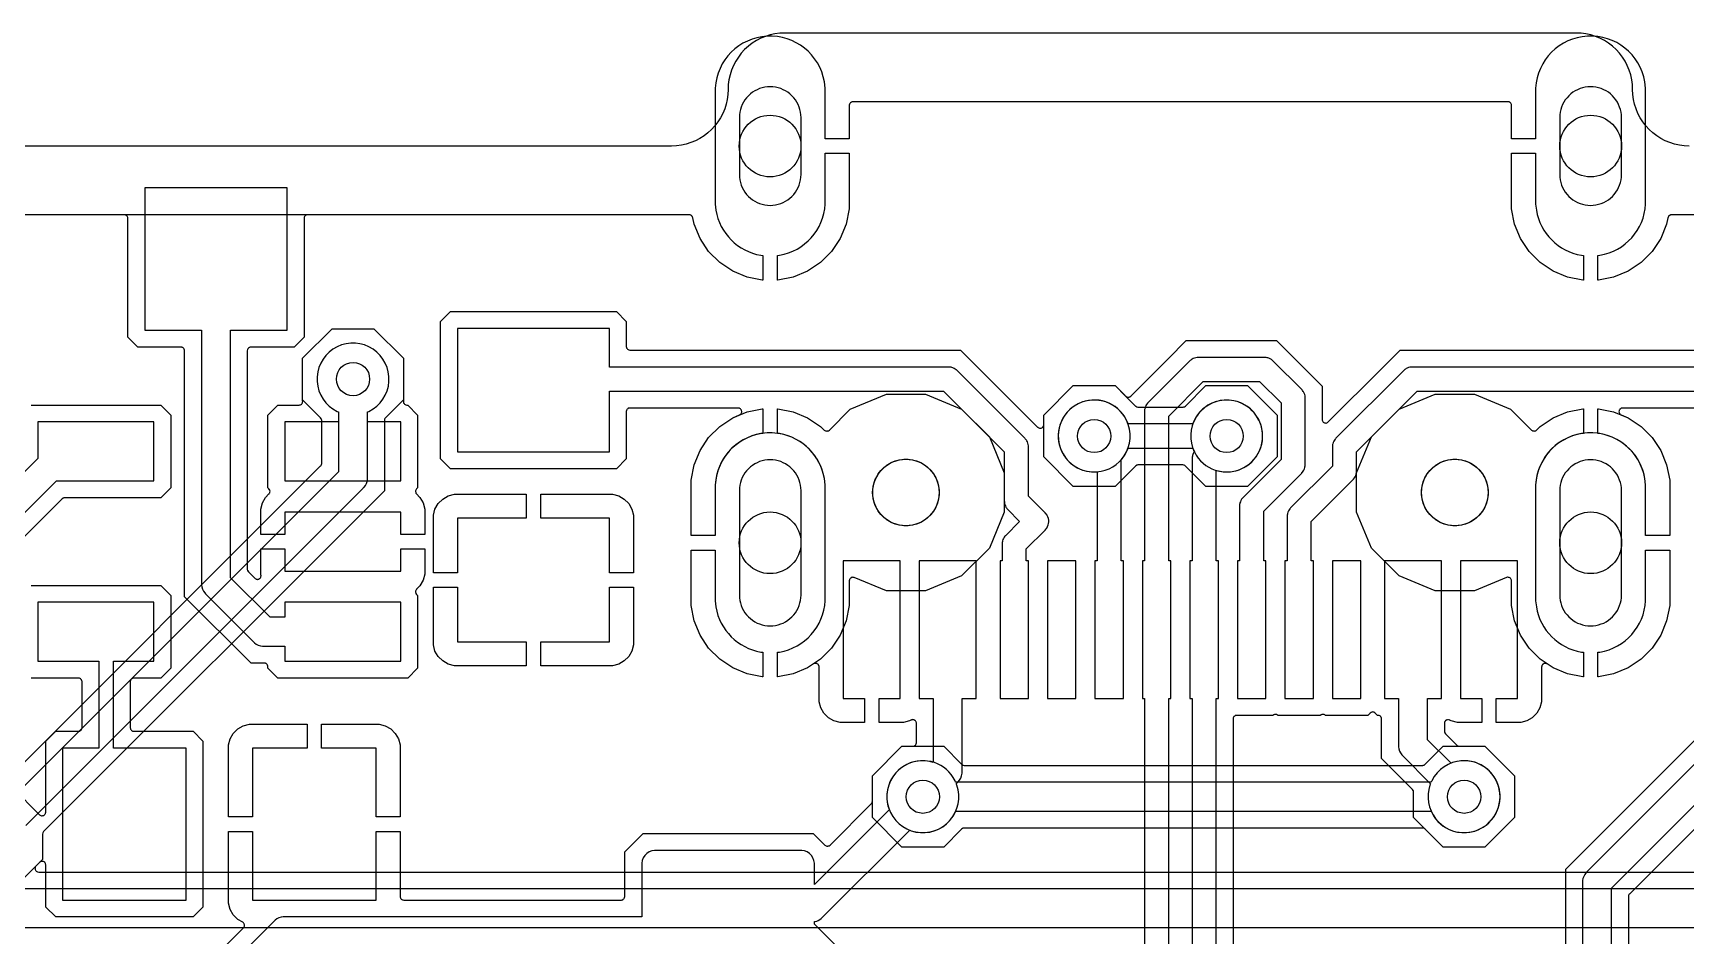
# Model space of a CAD drawing. Header units: millimetres. Extents: x 0.6 to 47, y 3 to 22.
# Drawn here: x 11.73 to 29.14, y 12.51 to 22.03 of the extents above; entities that cross this region are included whole.
import ezdxf

# ---------------------------------------------------------------- set-up
doc = ezdxf.new("R2010")
doc.units = ezdxf.units.MM

msp = doc.modelspace()

# ---------------------------------------------------------------- linework, layer by layer
at = {"layer": '16_copper'}
for points in [[(34.349, 20.112), (28.984, 20.112), (28.979, 20.111), (28.974, 20.111), (28.972, 20.11), (28.969, 20.109), (28.965, 20.106), (28.961, 20.104), (28.959, 20.102), (28.957, 20.1), (28.954, 20.096), (28.951, 20.092), (28.95, 20.089), (28.949, 20.087), (28.948, 20.085), (28.947, 20.081), (28.933, 20.014), (28.871, 19.862), (28.78, 19.726), (28.664, 19.61), (28.527, 19.519), (28.375, 19.456), (28.215, 19.424), (28.209, 19.424), (28.209, 19.683), (28.23, 19.685, 0.349916), (28.712, 20.224), (28.712, 21.447), (28.704, 21.512, 0.893656), (27.553, 21.447), (27.553, 20.912), (27.3, 20.912), (27.3, 21.265), (27.299, 21.266), (27.299, 21.267), (27.298, 21.273), (27.296, 21.28), (27.296, 21.28), (27.296, 21.281), (27.291, 21.287), (27.288, 21.292), (27.287, 21.293), (27.286, 21.294), (27.28, 21.297), (27.275, 21.3), (27.274, 21.3), (27.273, 21.301), (27.261, 21.303), (20.364, 21.303), (20.363, 21.302), (20.362, 21.303), (20.355, 21.301), (20.349, 21.3), (20.348, 21.299), (20.347, 21.299), (20.341, 21.295), (20.336, 21.291), (20.335, 21.29), (20.335, 21.289), (20.331, 21.283), (20.328, 21.278), (20.328, 21.277), (20.327, 21.276), (20.325, 21.265), (20.325, 20.912), (20.072, 20.912), (20.072, 21.447), (20.064, 21.512, 0.893656), (18.914, 21.447), (18.914, 20.224), (18.921, 20.16, 0.31873), (19.395, 19.685), (19.416, 19.683), (19.416, 19.424), (19.41, 19.424), (19.25, 19.456), (19.098, 19.519), (18.961, 19.61), (18.845, 19.726), (18.754, 19.862), (18.692, 20.014), (18.678, 20.081), (18.676, 20.086), (18.675, 20.091), (18.673, 20.093), (18.672, 20.096), (18.669, 20.099), (18.665, 20.103), (18.663, 20.104), (18.661, 20.106), (18.656, 20.108), (18.652, 20.11), (18.649, 20.111), (18.647, 20.112), (18.645, 20.111), (18.641, 20.112), (5.117, 20.112)], [(11.653, 13.677), (15.208, 17.232), (15.211, 17.237), (15.216, 17.241, 0.153125), (15.252, 17.324), (15.252, 17.34), (15.252, 18.035), (15.268, 18.041, 1), (14.932, 18.721), (14.889, 18.696, 0.577351), (14.932, 18.041), (14.948, 18.035), (14.948, 17.403), (11.437, 13.893)]]:
    msp.add_lwpolyline(points, format="xyb", dxfattribs=at)
for points in [[(19.569, 19.424), (19.569, 19.683), (19.59, 19.685, 0.349916), (20.072, 20.224), (20.072, 20.76), (20.325, 20.76), (20.325, 20.175), (20.293, 20.014), (20.231, 19.862), (20.14, 19.726), (20.024, 19.61), (19.887, 19.519), (19.735, 19.456), (19.575, 19.424)], [(28.056, 19.424), (28.05, 19.424), (27.89, 19.456), (27.738, 19.519), (27.601, 19.61), (27.485, 19.726), (27.394, 19.862), (27.332, 20.014), (27.3, 20.175), (27.3, 20.76), (27.553, 20.76), (27.553, 20.224), (27.561, 20.16, 0.31873), (28.035, 19.685), (28.056, 19.683)], [(19.569, 15.244), (19.569, 15.503), (19.59, 15.505, 0.349916), (20.072, 16.044), (20.072, 17.267), (20.064, 17.332, 0.31873), (19.59, 17.807), (19.569, 17.809), (19.569, 18.068), (19.575, 18.068), (19.735, 18.036), (19.887, 17.973), (20.024, 17.882), (20.062, 17.844), (20.062, 17.843), (20.063, 17.842), (20.069, 17.839), (20.074, 17.835), (20.075, 17.835), (20.076, 17.835), (20.083, 17.834), (20.09, 17.833), (20.091, 17.833), (20.092, 17.833), (20.098, 17.835), (20.105, 17.836), (20.105, 17.837), (20.106, 17.837), (20.116, 17.844), (20.336, 18.064), (20.716, 18.222), (21.129, 18.222), (21.509, 18.064), (21.801, 17.773), (21.958, 17.392), (21.958, 16.98), (21.801, 16.599), (21.509, 16.308), (21.129, 16.15), (20.716, 16.15), (20.378, 16.29), (20.377, 16.29), (20.377, 16.291), (20.37, 16.292), (20.363, 16.293), (20.362, 16.293), (20.362, 16.293), (20.355, 16.291), (20.348, 16.29), (20.347, 16.289), (20.347, 16.289), (20.341, 16.285), (20.336, 16.281), (20.335, 16.28), (20.335, 16.28), (20.331, 16.274), (20.328, 16.268), (20.328, 16.267), (20.327, 16.266), (20.325, 16.255), (20.325, 15.995), (20.293, 15.834), (20.231, 15.682), (20.14, 15.546), (20.024, 15.43), (19.887, 15.339), (19.735, 15.276), (19.575, 15.244)], [(22.979, 17.41, 0.233169), (23.245, 17.614), (23.262, 17.654), (23.943, 17.654), (23.96, 17.614, 1), (24.64, 17.949), (24.615, 17.992, 0.577351), (23.96, 17.949), (23.943, 17.908), (23.262, 17.908), (23.245, 17.949, 1), (22.565, 17.614), (22.59, 17.571, 0.267948), (22.93, 17.403)], [(28.05, 15.244), (27.89, 15.276), (27.738, 15.339), (27.601, 15.43), (27.485, 15.546), (27.394, 15.682), (27.332, 15.834), (27.3, 15.995), (27.3, 16.255), (27.299, 16.256), (27.299, 16.257), (27.298, 16.263), (27.296, 16.27), (27.296, 16.271), (27.296, 16.271), (27.292, 16.277), (27.288, 16.283), (27.287, 16.283), (27.287, 16.284), (27.28, 16.287), (27.275, 16.291), (27.274, 16.291), (27.273, 16.291), (27.266, 16.292), (27.259, 16.293), (27.259, 16.293), (27.258, 16.293), (27.247, 16.29), (26.909, 16.15), (26.496, 16.15), (26.116, 16.308), (25.824, 16.599), (25.667, 16.98), (25.667, 17.392), (25.824, 17.773), (26.116, 18.064), (26.496, 18.222), (26.909, 18.222), (27.289, 18.064), (27.509, 17.844), (27.51, 17.843), (27.511, 17.842), (27.517, 17.839), (27.522, 17.835), (27.523, 17.835), (27.524, 17.835), (27.531, 17.834), (27.537, 17.833), (27.538, 17.833), (27.539, 17.833), (27.546, 17.835), (27.552, 17.836), (27.553, 17.837), (27.554, 17.837), (27.563, 17.844), (27.601, 17.882), (27.738, 17.973), (27.89, 18.036), (28.05, 18.068), (28.056, 18.068), (28.056, 17.809), (28.035, 17.807, 0.349916), (27.553, 17.267), (27.553, 16.044), (27.561, 15.98, 0.31873), (28.035, 15.505), (28.056, 15.503), (28.056, 15.244)], [(18.66, 16.732), (18.66, 17.317), (18.692, 17.478), (18.754, 17.63), (18.845, 17.766), (18.961, 17.882), (19.098, 17.973), (19.25, 18.036), (19.41, 18.068), (19.416, 18.068), (19.416, 17.809), (19.395, 17.807, 0.349916), (18.914, 17.267), (18.914, 16.732)], [(28.712, 16.732), (28.712, 17.267), (28.704, 17.332, 0.31873), (28.23, 17.807), (28.209, 17.809), (28.209, 18.068), (28.215, 18.068), (28.375, 18.036), (28.527, 17.973), (28.664, 17.882), (28.78, 17.766), (28.871, 17.63), (28.933, 17.478), (28.965, 17.317), (28.965, 16.732)], [(19.41, 15.244), (19.25, 15.276), (19.098, 15.339), (18.961, 15.43), (18.845, 15.546), (18.754, 15.682), (18.692, 15.834), (18.66, 15.995), (18.66, 16.58), (18.914, 16.58), (18.914, 16.044), (18.921, 15.98, 0.31873), (19.395, 15.505), (19.416, 15.503), (19.416, 15.244)], [(28.209, 15.244), (28.209, 15.503), (28.23, 15.505, 0.349916), (28.712, 16.044), (28.712, 16.58), (28.965, 16.58), (28.965, 15.995), (28.933, 15.834), (28.871, 15.682), (28.78, 15.546), (28.664, 15.43), (28.527, 15.339), (28.375, 15.276), (28.215, 15.244)], [(21.174, 13.61, 0.233169), (21.44, 13.814), (21.446, 13.829), (26.454, 13.829), (26.46, 13.814, 1), (27.14, 14.149), (27.115, 14.192, 0.577351), (26.46, 14.149), (26.454, 14.134), (21.446, 14.134), (21.44, 14.149, 1), (20.76, 13.814), (20.785, 13.771, 0.267948), (21.125, 13.603)]]:
    msp.add_lwpolyline(points, format="xyb", close=True, dxfattribs=at)
for points in [[(11.375, 14.082), (14.759, 17.466), (14.759, 17.466), (14.759, 17.466), (14.76, 17.467), (14.761, 17.468), (14.764, 17.473), (14.767, 17.478), (14.767, 17.479), (14.767, 17.479), (14.768, 17.48), (14.768, 17.481), (14.77, 17.493), (14.77, 17.945), (14.769, 17.947), (14.77, 17.948), (14.768, 17.954), (14.767, 17.96), (14.766, 17.962), (14.765, 17.963), (14.759, 17.972), (14.569, 18.161), (14.569, 18.601), (14.88, 18.912), (15.32, 18.912), (15.631, 18.601), (15.631, 18.161), (15.441, 17.972), (15.441, 17.971), (15.439, 17.97), (15.436, 17.965), (15.433, 17.959), (15.433, 17.958), (15.432, 17.957), (15.43, 17.945), (15.43, 17.203), (11.842, 13.615), (11.841, 13.614), (11.84, 13.613), (11.837, 13.607), (11.833, 13.602), (11.833, 13.601), (11.832, 13.599), (11.831, 13.588), (11.831, 13.32), (11.763, 13.252), (11.762, 13.252), (11.762, 13.252), (11.762, 13.252), (11.762, 13.252), (11.758, 13.245), (11.754, 13.239), (11.754, 13.239), (11.754, 13.239), (11.753, 13.231), (11.751, 13.224), (11.752, 13.224), (11.752, 13.223), (11.753, 13.216), (11.755, 13.209), (11.755, 13.209), (11.755, 13.209), (11.76, 13.203), (11.764, 13.197), (11.764, 13.197), (11.765, 13.196), (11.771, 13.193), (11.777, 13.189), (11.778, 13.189), (11.778, 13.189), (11.79, 13.187), (29.71, 13.187)], [(38.213, 13.009), (11.584, 13.009)], [(7.378, 12.603), (38.597, 12.603)]]:
    msp.add_lwpolyline(points, dxfattribs=at)
for points in [[(22.685, 17.251), (22.374, 17.561), (22.374, 18.001), (22.685, 18.312), (23.125, 18.312), (23.339, 18.097), (23.341, 18.096), (23.342, 18.095), (23.347, 18.092), (23.352, 18.089), (23.354, 18.088), (23.355, 18.088), (23.366, 18.086), (23.839, 18.086), (23.84, 18.086), (23.842, 18.086), (23.848, 18.088), (23.854, 18.089), (23.855, 18.09), (23.856, 18.09), (23.866, 18.097), (24.08, 18.312), (24.52, 18.312), (24.831, 18.001), (24.831, 17.561), (24.52, 17.251), (24.08, 17.251), (23.866, 17.465), (23.864, 17.466), (23.863, 17.467), (23.858, 17.47), (23.853, 17.474), (23.851, 17.474), (23.85, 17.475), (23.839, 17.476), (23.366, 17.476), (23.365, 17.476), (23.363, 17.476), (23.357, 17.475), (23.351, 17.473), (23.35, 17.472), (23.349, 17.472), (23.339, 17.465), (23.125, 17.251)], [(20.88, 13.451), (20.569, 13.761), (20.569, 14.201), (20.88, 14.512), (21.32, 14.512), (21.509, 14.323), (21.51, 14.322), (21.511, 14.321), (21.517, 14.318), (21.522, 14.314), (21.523, 14.314), (21.525, 14.313), (21.536, 14.311), (26.364, 14.311), (26.366, 14.312), (26.367, 14.312), (26.373, 14.313), (26.379, 14.315), (26.38, 14.315), (26.382, 14.316), (26.391, 14.323), (26.58, 14.512), (27.02, 14.512), (27.331, 14.201), (27.331, 13.761), (27.02, 13.451), (26.58, 13.451), (26.391, 13.64), (26.39, 13.641), (26.389, 13.642), (26.383, 13.645), (26.378, 13.648), (26.377, 13.649), (26.375, 13.649), (26.364, 13.651), (21.536, 13.651), (21.534, 13.651), (21.533, 13.651), (21.527, 13.649), (21.521, 13.648), (21.52, 13.647), (21.518, 13.647), (21.509, 13.64), (21.32, 13.451)]]:
    msp.add_lwpolyline(points, close=True, dxfattribs=at)
at = {"layer": '1_copper'}
for points in [[(31.848, 20.112), (28.984, 20.112), (28.979, 20.111), (28.974, 20.111), (28.972, 20.11), (28.969, 20.109), (28.965, 20.106), (28.961, 20.104), (28.959, 20.102), (28.957, 20.1), (28.954, 20.096), (28.951, 20.092), (28.95, 20.089), (28.949, 20.087), (28.948, 20.085), (28.947, 20.081), (28.933, 20.014), (28.871, 19.862), (28.78, 19.726), (28.664, 19.61), (28.527, 19.519), (28.375, 19.456), (28.215, 19.424), (28.209, 19.424), (28.209, 19.683), (28.23, 19.685, 0.349916), (28.712, 20.224), (28.712, 21.447), (28.704, 21.512, 0.893656), (27.553, 21.447), (27.553, 20.912), (27.3, 20.912), (27.3, 21.265), (27.299, 21.266), (27.299, 21.267), (27.298, 21.273), (27.296, 21.28), (27.296, 21.28), (27.296, 21.281), (27.291, 21.287), (27.288, 21.292), (27.287, 21.293), (27.286, 21.294), (27.28, 21.297), (27.275, 21.3), (27.274, 21.3), (27.273, 21.301), (27.261, 21.303), (20.364, 21.303), (20.363, 21.302), (20.362, 21.303), (20.355, 21.301), (20.349, 21.3), (20.348, 21.299), (20.347, 21.299), (20.341, 21.295), (20.336, 21.291), (20.335, 21.29), (20.335, 21.289), (20.331, 21.283), (20.328, 21.278), (20.328, 21.277), (20.327, 21.276), (20.325, 21.265), (20.325, 20.912), (20.072, 20.912), (20.072, 21.447), (20.064, 21.512, 0.893656), (18.914, 21.447), (18.914, 20.224), (18.921, 20.16, 0.31873), (19.395, 19.685), (19.416, 19.683), (19.416, 19.424), (19.41, 19.424), (19.25, 19.456), (19.098, 19.519), (18.961, 19.61), (18.845, 19.726), (18.754, 19.862), (18.692, 20.014), (18.678, 20.081), (18.676, 20.086), (18.675, 20.091), (18.673, 20.093), (18.672, 20.096), (18.669, 20.099), (18.665, 20.103), (18.663, 20.104), (18.661, 20.106), (18.656, 20.108), (18.652, 20.11), (18.649, 20.111), (18.647, 20.112), (18.645, 20.111), (18.641, 20.112), (14.622, 20.112), (14.621, 20.112), (14.62, 20.112), (14.614, 20.11), (14.607, 20.109), (14.606, 20.108), (14.605, 20.108), (14.6, 20.104), (14.595, 20.1), (14.594, 20.099), (14.593, 20.099), (14.59, 20.093), (14.586, 20.087), (14.586, 20.086), (14.586, 20.085), (14.584, 20.074), (14.584, 18.822), (14.48, 18.718), (14.025, 18.718), (14.024, 18.717), (14.023, 18.717), (14.016, 18.716), (14.01, 18.714), (14.009, 18.714), (14.008, 18.714), (14.002, 18.709), (13.997, 18.706), (13.996, 18.705), (13.996, 18.704), (13.992, 18.698), (13.989, 18.693), (13.989, 18.692), (13.988, 18.691), (13.986, 18.679), (13.986, 16.378), (13.987, 16.376), (13.987, 16.375), (13.988, 16.369), (13.99, 16.363), (13.99, 16.361), (13.991, 16.36), (13.998, 16.351), (14.066, 16.282), (14.071, 16.279), (14.075, 16.275), (14.077, 16.275), (14.079, 16.274), (14.084, 16.273), (14.09, 16.271), (14.092, 16.271), (14.094, 16.271), (14.099, 16.272), (14.105, 16.273), (14.107, 16.274), (14.109, 16.274), (14.113, 16.278), (14.118, 16.28), (14.12, 16.282), (14.121, 16.283), (14.124, 16.288), (14.128, 16.293), (14.128, 16.295), (14.129, 16.297), (14.13, 16.302), (14.131, 16.307), (14.131, 16.31), (14.131, 16.312), (14.13, 16.314), (14.13, 16.319), (14.128, 16.325), (14.128, 16.593), (14.382, 16.593), (14.382, 16.359), (15.602, 16.359), (15.602, 16.593), (15.856, 16.593), (15.856, 16.325), (15.839, 16.261), (15.805, 16.203), (15.769, 16.167), (15.769, 16.166), (15.768, 16.165), (15.765, 16.16), (15.761, 16.154), (15.761, 16.153), (15.76, 16.152), (15.759, 16.145), (15.758, 16.139), (15.759, 16.138), (15.758, 16.137), (15.76, 16.13), (15.762, 16.124), (15.762, 16.123), (15.763, 16.122), (15.769, 16.113), (15.78, 16.102), (15.78, 15.335), (15.676, 15.231), (14.309, 15.231), (14.204, 15.335), (14.204, 15.35), (14.204, 15.351), (14.204, 15.352), (14.203, 15.359), (14.201, 15.365), (14.201, 15.366), (14.2, 15.367), (14.196, 15.373), (14.193, 15.378), (14.192, 15.379), (14.191, 15.379), (14.185, 15.383), (14.179, 15.386), (14.178, 15.386), (14.178, 15.387), (14.166, 15.389), (14.026, 15.389), (13.326, 16.088), (13.326, 18.679), (13.326, 18.68), (13.326, 18.681), (13.324, 18.688), (13.323, 18.694), (13.322, 18.695), (13.322, 18.696), (13.318, 18.702), (13.314, 18.707), (13.313, 18.708), (13.313, 18.708), (13.307, 18.712), (13.301, 18.715), (13.3, 18.715), (13.299, 18.716), (13.288, 18.718), (12.833, 18.718), (12.728, 18.822), (12.728, 20.074), (12.728, 20.075), (12.728, 20.076), (12.727, 20.082), (12.725, 20.089), (12.725, 20.09), (12.725, 20.091), (12.72, 20.096), (12.717, 20.102), (12.716, 20.102), (12.715, 20.103), (12.709, 20.106), (12.704, 20.11), (12.703, 20.11), (12.702, 20.11), (12.69, 20.112), (11.122, 20.112)], [(13.226, 11.879), (13.946, 12.599), (13.949, 12.604), (13.953, 12.609), (13.954, 12.61), (13.955, 12.612), (13.956, 12.618), (13.957, 12.623), (13.957, 12.625), (13.957, 12.627), (13.956, 12.633), (13.955, 12.639), (13.954, 12.64), (13.954, 12.642), (13.95, 12.647), (13.947, 12.652), (13.945, 12.653), (13.945, 12.654), (13.942, 12.656), (13.938, 12.659), (13.886, 12.689), (13.839, 12.736), (13.806, 12.794), (13.788, 12.859), (13.788, 13.616), (14.042, 13.616), (14.042, 12.892), (15.342, 12.892), (15.342, 13.616), (15.596, 13.616), (15.596, 12.93), (15.596, 12.929), (15.596, 12.928), (15.598, 12.922), (15.599, 12.915), (15.6, 12.914), (15.6, 12.913), (15.604, 12.908), (15.608, 12.903), (15.609, 12.902), (15.61, 12.901), (15.615, 12.898), (15.621, 12.895), (15.622, 12.894), (15.623, 12.894), (15.634, 12.892), (17.924, 12.892), (17.925, 12.892), (17.926, 12.892), (17.933, 12.894), (17.939, 12.895), (17.94, 12.896), (17.941, 12.896), (17.946, 12.9), (17.952, 12.904), (17.952, 12.905), (17.953, 12.906), (17.956, 12.911), (17.96, 12.917), (17.96, 12.918), (17.96, 12.919), (17.962, 12.93), (17.962, 13.402), (18.154, 13.594), (19.946, 13.594), (20.069, 13.471), (20.07, 13.47), (20.07, 13.469), (20.076, 13.466), (20.082, 13.462), (20.083, 13.462), (20.083, 13.462), (20.09, 13.461), (20.097, 13.46), (20.098, 13.46), (20.099, 13.46), (20.105, 13.462), (20.112, 13.463), (20.112, 13.464), (20.113, 13.464), (20.123, 13.471), (20.558, 13.906), (20.559, 13.908), (20.56, 13.909), (20.563, 13.914), (20.567, 13.919), (20.567, 13.921), (20.568, 13.922), (20.569, 13.933), (20.569, 14.201), (20.88, 14.512), (20.994, 14.512), (20.995, 14.512), (20.996, 14.512), (21.003, 14.514), (21.009, 14.515), (21.01, 14.516), (21.011, 14.516), (21.016, 14.52), (21.022, 14.524), (21.022, 14.525), (21.023, 14.525), (21.026, 14.531), (21.03, 14.537), (21.03, 14.538), (21.031, 14.539), (21.032, 14.55), (21.032, 14.755), (21.032, 14.758), (21.032, 14.761), (21.03, 14.765), (21.029, 14.77), (21.027, 14.772), (21.026, 14.775), (21.023, 14.779), (21.02, 14.782), (21.018, 14.784), (21.015, 14.786), (21.011, 14.788), (21.007, 14.79), (21.004, 14.791), (21.001, 14.792), (20.997, 14.792), (20.992, 14.793), (20.989, 14.792), (20.986, 14.792), (20.98, 14.79), (20.977, 14.789), (20.977, 14.788), (20.975, 14.788), (20.961, 14.779), (20.896, 14.762), (20.639, 14.762), (20.639, 15.016), (20.863, 15.016), (20.863, 16.466), (20.262, 16.466), (20.262, 15.016), (20.486, 15.016), (20.486, 14.762), (20.229, 14.762), (20.164, 14.779), (20.107, 14.813), (20.059, 14.86), (20.026, 14.918), (20.009, 14.982), (20.009, 15.349), (20.008, 15.353), (20.007, 15.357), (20.006, 15.36), (20.005, 15.364), (20.003, 15.367), (20.001, 15.371), (19.998, 15.374), (19.997, 15.376), (19.993, 15.379), (19.989, 15.382), (19.986, 15.383), (19.984, 15.384), (19.979, 15.385), (19.975, 15.386), (19.972, 15.386), (19.968, 15.387), (19.964, 15.386), (19.96, 15.385), (19.956, 15.383), (19.954, 15.383), (19.952, 15.382), (19.949, 15.38), (19.887, 15.339), (19.735, 15.276), (19.575, 15.244), (19.569, 15.244), (19.569, 15.503), (19.59, 15.505, 0.349916), (20.072, 16.044), (20.072, 17.267), (20.064, 17.332, 0.893656), (18.914, 17.267), (18.914, 16.732), (18.66, 16.732), (18.66, 17.317), (18.692, 17.478), (18.754, 17.63), (18.845, 17.766), (18.961, 17.882), (19.098, 17.973), (19.17, 18.003), (19.171, 18.003), (19.171, 18.003), (19.177, 18.008), (19.183, 18.012), (19.183, 18.012), (19.183, 18.012), (19.187, 18.019), (19.191, 18.025), (19.191, 18.025), (19.192, 18.025), (19.193, 18.033), (19.194, 18.04), (19.194, 18.04), (19.194, 18.04), (19.192, 18.047), (19.19, 18.055), (19.19, 18.055), (19.19, 18.055), (19.185, 18.061), (19.181, 18.067), (19.181, 18.067), (19.181, 18.067), (19.174, 18.071), (19.168, 18.075), (19.167, 18.075), (19.167, 18.075), (19.156, 18.076), (18.016, 18.076), (18.015, 18.076), (18.014, 18.076), (18.007, 18.075), (18.001, 18.073), (18, 18.073), (17.999, 18.073), (17.994, 18.068), (17.988, 18.065), (17.988, 18.064), (17.987, 18.063), (17.984, 18.057), (17.98, 18.052), (17.98, 18.051), (17.98, 18.05), (17.978, 18.038), (17.978, 17.54), (17.874, 17.436), (16.126, 17.436), (16.022, 17.54), (16.022, 18.988), (16.126, 19.092), (17.874, 19.092), (17.978, 18.988), (17.978, 18.724), (17.978, 18.723), (17.978, 18.722), (17.98, 18.716), (17.981, 18.709), (17.981, 18.708), (17.982, 18.707), (17.986, 18.702), (17.99, 18.697), (17.991, 18.696), (17.991, 18.695), (17.997, 18.692), (18.003, 18.688), (18.004, 18.688), (18.005, 18.688), (18.016, 18.686), (21.498, 18.686), (21.688, 18.496), (22.309, 17.875), (22.31, 17.874), (22.31, 17.874), (22.316, 17.87), (22.322, 17.866), (22.323, 17.866), (22.323, 17.866), (22.33, 17.865), (22.337, 17.864), (22.338, 17.864), (22.338, 17.864), (22.345, 17.865), (22.352, 17.867), (22.353, 17.867), (22.353, 17.867), (22.359, 17.872), (22.365, 17.876), (22.365, 17.877), (22.365, 17.877), (22.369, 17.883), (22.372, 17.889), (22.372, 17.89), (22.373, 17.89), (22.374, 17.902), (22.374, 18.001), (22.685, 18.312), (23.125, 18.312), (23.235, 18.201), (23.236, 18.201), (23.237, 18.2), (23.242, 18.197), (23.248, 18.193), (23.249, 18.193), (23.25, 18.192), (23.257, 18.191), (23.263, 18.19), (23.264, 18.19), (23.265, 18.19), (23.272, 18.192), (23.278, 18.194), (23.279, 18.194), (23.28, 18.195), (23.289, 18.201), (23.684, 18.596), (23.874, 18.786), (24.826, 18.786), (25.305, 18.308), (25.305, 17.956), (25.305, 17.955), (25.305, 17.955), (25.306, 17.948), (25.308, 17.941), (25.308, 17.94), (25.308, 17.94), (25.313, 17.934), (25.317, 17.928), (25.317, 17.928), (25.317, 17.927), (25.324, 17.924), (25.33, 17.92), (25.33, 17.92), (25.331, 17.92), (25.338, 17.919), (25.345, 17.918), (25.345, 17.918), (25.346, 17.918), (25.353, 17.92), (25.36, 17.922), (25.36, 17.922), (25.361, 17.922), (25.37, 17.929), (25.937, 18.496), (26.127, 18.686), (29.345, 18.686)], [(23.69, 9.344), (23.69, 15.016), (23.713, 15.016), (23.713, 16.466), (23.69, 16.466), (23.69, 17.991), (24.053, 18.354), (24.647, 18.354), (24.873, 18.129), (24.873, 17.534), (24.473, 17.134), (24.469, 17.129), (24.465, 17.126, 0.11143), (24.44, 17.076), (24.439, 17.069), (24.436, 17.059), (24.436, 17.05), (24.436, 17.044), (24.436, 16.466), (24.413, 16.466), (24.413, 15.016), (24.713, 15.016), (24.713, 16.466), (24.69, 16.466), (24.69, 16.991), (25.09, 17.391), (25.093, 17.396), (25.097, 17.399, 0.11143), (25.123, 17.449), (25.124, 17.456), (25.126, 17.466), (25.126, 17.475), (25.127, 17.481), (25.127, 18.181), (25.126, 18.187), (25.127, 18.192, 0.111436), (25.11, 18.245), (25.105, 18.251), (25.1, 18.26), (25.094, 18.266), (25.09, 18.271), (24.79, 18.571), (24.786, 18.574), (24.782, 18.578, 0.11143), (24.732, 18.604), (24.725, 18.605), (24.715, 18.607), (24.706, 18.607), (24.7, 18.608), (24, 18.608), (23.995, 18.608), (23.989, 18.608, 0.111436), (23.936, 18.591), (23.93, 18.586), (23.922, 18.581), (23.915, 18.575), (23.91, 18.571), (23.473, 18.134), (23.469, 18.129), (23.465, 18.126, 0.11143), (23.44, 18.076), (23.439, 18.069), (23.436, 18.059), (23.436, 18.05), (23.436, 18.044), (23.436, 16.466), (23.413, 16.466), (23.413, 15.016), (23.436, 15.016), (23.436, 11.996)], [(29.561, 18.508), (26.253, 18.508), (26.248, 18.508), (26.243, 18.508, 0.111436), (26.189, 18.491), (26.184, 18.486), (26.175, 18.481), (26.169, 18.475), (26.164, 18.471), (25.45, 17.757), (25.447, 17.753), (25.443, 17.749, 0.11143), (25.417, 17.7), (25.416, 17.693), (25.414, 17.683), (25.414, 17.674), (25.413, 17.668), (25.413, 17.463), (24.973, 17.023), (24.969, 17.019), (24.965, 17.015, 0.11143), (24.94, 16.965), (24.939, 16.958), (24.936, 16.948), (24.936, 16.94), (24.936, 16.933), (24.936, 16.466), (24.913, 16.466), (24.913, 15.016), (25.213, 15.016), (25.213, 16.466), (25.19, 16.466), (25.19, 16.88), (25.63, 17.32), (25.633, 17.325), (25.637, 17.328, 0.11143), (25.663, 17.378), (25.663, 17.385), (25.666, 17.395), (25.666, 17.404), (25.667, 17.41), (25.667, 17.615), (26.306, 18.254), (29.561, 18.254)], [(24.19, 10.071), (24.19, 15.016), (24.213, 15.016), (24.213, 16.466), (24.19, 16.466), (24.19, 17.419), (24.226, 17.41, 1), (24.374, 18.153), (24.325, 18.159, 0.534509), (23.941, 17.659), (23.959, 17.616, 0.089041), (23.94, 17.576), (23.939, 17.569), (23.936, 17.559), (23.936, 17.55), (23.936, 17.544), (23.936, 16.466), (23.913, 16.466), (23.913, 15.016), (23.936, 15.016), (23.936, 9.286)], [(29.345, 18.076), (28.469, 18.076), (28.469, 18.076), (28.469, 18.076), (28.461, 18.075), (28.454, 18.073), (28.454, 18.073), (28.454, 18.073), (28.448, 18.069), (28.442, 18.065), (28.441, 18.064), (28.441, 18.064), (28.437, 18.058), (28.433, 18.052), (28.433, 18.051), (28.433, 18.051), (28.432, 18.044), (28.431, 18.036), (28.431, 18.036), (28.431, 18.036), (28.433, 18.029), (28.435, 18.022), (28.435, 18.021), (28.435, 18.021), (28.44, 18.015), (28.444, 18.009), (28.445, 18.009), (28.445, 18.009), (28.455, 18.003), (28.527, 17.973), (28.664, 17.882), (28.78, 17.766), (28.871, 17.63), (28.933, 17.478), (28.965, 17.317), (28.965, 16.732), (28.712, 16.732), (28.712, 17.267), (28.704, 17.332, 0.893656), (27.553, 17.267), (27.553, 16.044), (27.561, 15.98, 0.31873), (28.035, 15.505), (28.056, 15.503), (28.056, 15.244), (28.05, 15.244), (27.89, 15.276), (27.738, 15.339), (27.676, 15.38), (27.672, 15.382), (27.668, 15.384), (27.665, 15.385), (27.662, 15.386), (27.657, 15.386), (27.653, 15.387), (27.649, 15.386), (27.646, 15.386), (27.642, 15.384), (27.638, 15.383), (27.635, 15.381), (27.632, 15.379), (27.629, 15.376), (27.626, 15.373), (27.624, 15.371), (27.622, 15.368), (27.62, 15.364), (27.618, 15.36), (27.618, 15.356), (27.617, 15.354), (27.617, 15.352), (27.616, 15.349), (27.616, 14.982), (27.599, 14.918), (27.566, 14.86), (27.518, 14.813), (27.461, 14.779), (27.396, 14.762), (27.139, 14.762), (27.139, 15.016), (27.363, 15.016), (27.363, 16.466), (26.763, 16.466), (26.763, 15.016), (26.986, 15.016), (26.986, 14.762), (26.729, 14.762), (26.664, 14.779), (26.65, 14.788), (26.647, 14.789), (26.644, 14.79), (26.64, 14.791), (26.635, 14.793), (26.632, 14.792), (26.629, 14.793), (26.624, 14.792), (26.62, 14.791), (26.617, 14.79), (26.614, 14.789), (26.61, 14.786), (26.606, 14.784), (26.604, 14.781), (26.602, 14.779), (26.6, 14.776), (26.597, 14.772), (26.596, 14.769), (26.594, 14.766), (26.593, 14.76), (26.593, 14.757), (26.593, 14.756), (26.593, 14.755), (26.593, 14.671), (26.593, 14.67), (26.593, 14.668), (26.595, 14.662), (26.596, 14.656), (26.597, 14.655), (26.597, 14.654), (26.604, 14.644), (26.725, 14.523), (26.726, 14.522), (26.727, 14.521), (26.733, 14.518), (26.738, 14.515), (26.74, 14.514), (26.741, 14.514), (26.752, 14.512), (27.02, 14.512), (27.331, 14.201), (27.331, 13.761), (27.02, 13.451), (26.58, 13.451), (26.269, 13.761), (26.269, 14.029), (26.269, 14.031), (26.269, 14.032), (26.268, 14.038), (26.266, 14.044), (26.265, 14.045), (26.265, 14.047), (26.258, 14.056), (25.932, 14.382), (25.932, 14.8), (25.932, 14.801), (25.932, 14.802), (25.931, 14.809), (25.929, 14.815), (25.929, 14.816), (25.928, 14.817), (25.924, 14.822), (25.92, 14.828), (25.92, 14.828), (25.919, 14.829), (25.913, 14.832), (25.907, 14.836), (25.906, 14.836), (25.906, 14.836), (25.894, 14.838), (25.889, 14.838), (25.864, 14.863), (25.864, 14.863), (25.863, 14.864), (25.857, 14.867), (25.852, 14.871), (25.851, 14.871), (25.85, 14.872), (25.843, 14.873), (25.837, 14.874), (25.836, 14.873), (25.835, 14.874), (25.828, 14.872), (25.822, 14.87), (25.821, 14.87), (25.82, 14.869), (25.811, 14.863), (25.786, 14.838), (25.339, 14.838), (25.338, 14.839), (25.332, 14.842), (25.327, 14.846), (25.326, 14.846), (25.325, 14.847), (25.318, 14.848), (25.312, 14.849), (25.311, 14.848), (25.31, 14.849), (25.303, 14.847), (25.297, 14.845), (25.296, 14.845), (25.295, 14.844), (25.286, 14.838), (24.839, 14.838), (24.838, 14.839), (24.832, 14.842), (24.827, 14.846), (24.826, 14.846), (24.825, 14.847), (24.818, 14.848), (24.812, 14.849), (24.811, 14.848), (24.81, 14.849), (24.803, 14.847), (24.797, 14.845), (24.796, 14.845), (24.795, 14.844), (24.786, 14.838), (24.405, 14.838), (24.404, 14.838), (24.403, 14.838), (24.397, 14.836), (24.39, 14.835), (24.39, 14.834), (24.389, 14.834), (24.383, 14.83), (24.378, 14.826), (24.377, 14.825), (24.376, 14.825), (24.373, 14.819), (24.37, 14.813), (24.37, 14.812), (24.369, 14.811), (24.367, 14.8), (24.367, 12.182)], [(21.729, 10.868), (19.96, 12.637), (19.96, 12.666), (19.965, 12.667, 0.120622), (20.031, 12.698), (20.042, 12.708), (20.963, 13.629), (20.978, 13.622, 0.577349), (21.472, 14.055), (21.459, 14.103), (21.453, 14.118), (21.47, 14.136, 0.172365), (21.514, 14.228), (21.515, 14.244), (21.515, 15.016), (21.663, 15.016), (21.663, 16.466), (21.062, 16.466), (21.062, 15.016), (21.21, 15.016), (21.21, 14.343), (21.174, 14.353, 0.577349), (20.741, 13.859), (20.747, 13.844), (19.96, 13.057), (19.96, 13.281), (19.954, 13.31), (19.943, 13.337), (19.927, 13.362), (19.906, 13.382), (19.881, 13.399), (19.854, 13.41), (19.825, 13.416), (18.275, 13.416), (18.246, 13.41), (18.219, 13.399), (18.194, 13.382), (18.173, 13.362), (18.157, 13.337), (18.146, 13.31), (18.14, 13.281), (18.14, 12.714), (14.376, 12.714), (14.37, 12.714), (14.365, 12.714, 0.153128), (14.28, 12.68), (14.268, 12.67), (13.244, 11.645)], [(29.508, 14.605), (28.092, 13.189), (28.089, 13.185), (28.084, 13.181, 0.153125), (28.048, 13.097), (28.048, 13.081), (28.048, 11.014)]]:
    msp.add_lwpolyline(points, format="xyb", dxfattribs=at)
for points in [[(19.569, 19.424), (19.569, 19.683), (19.59, 19.685, 0.349916), (20.072, 20.224), (20.072, 20.76), (20.325, 20.76), (20.325, 20.175), (20.293, 20.014), (20.231, 19.862), (20.14, 19.726), (20.024, 19.61), (19.887, 19.519), (19.735, 19.456), (19.575, 19.424)], [(28.056, 19.424), (28.05, 19.424), (27.89, 19.456), (27.738, 19.519), (27.601, 19.61), (27.485, 19.726), (27.394, 19.862), (27.332, 20.014), (27.3, 20.175), (27.3, 20.76), (27.553, 20.76), (27.553, 20.224), (27.561, 20.16, 0.31873), (28.035, 19.685), (28.056, 19.683)], [(15.602, 16.029), (14.382, 16.029), (14.382, 15.871), (14.226, 15.871), (13.809, 16.288), (13.809, 18.895), (14.406, 18.895), (14.406, 20.395), (12.906, 20.395), (12.906, 18.895), (13.504, 18.895), (13.504, 16.225), (13.504, 16.219), (13.504, 16.214, 0.153128), (13.538, 16.129), (13.548, 16.117), (14.055, 15.611), (14.059, 15.607), (14.063, 15.603, 0.153125), (14.147, 15.567), (14.163, 15.566), (14.382, 15.566), (14.382, 15.409), (15.602, 15.409)], [(22.213, 16.466), (22.19, 16.466), (22.19, 16.591), (22.39, 16.791), (22.398, 16.802), (22.406, 16.812, 0.284788), (22.41, 16.945), (22.409, 16.946), (22.409, 16.947), (22.391, 16.97), (22.39, 16.97), (22.39, 16.971), (22.212, 17.149), (22.212, 17.668), (22.212, 17.673), (22.212, 17.678, 0.111436), (22.195, 17.732), (22.191, 17.737), (22.185, 17.746), (22.179, 17.752), (22.175, 17.757), (21.461, 18.471), (21.457, 18.474), (21.453, 18.478, 0.11143), (21.404, 18.504), (21.397, 18.505), (21.387, 18.507), (21.378, 18.507), (21.372, 18.508), (17.8, 18.508), (17.8, 18.914), (16.2, 18.914), (16.2, 17.614), (17.8, 17.614), (17.8, 18.254), (21.319, 18.254), (21.958, 17.615), (21.958, 17.096), (21.959, 17.091), (21.959, 17.085, 0.111436), (21.976, 17.032), (21.98, 17.026), (21.985, 17.017), (21.992, 17.011), (21.995, 17.006), (22.12, 16.881), (21.973, 16.734), (21.969, 16.729), (21.965, 16.726, 0.11143), (21.94, 16.676), (21.939, 16.669), (21.936, 16.659), (21.936, 16.65), (21.936, 16.644), (21.936, 16.466), (21.913, 16.466), (21.913, 15.016), (22.213, 15.016)], [(15.602, 17.929), (15.252, 17.929), (15.252, 18.035), (15.268, 18.041, 1), (14.932, 18.721), (14.889, 18.696, 0.577351), (14.932, 18.041), (14.948, 18.035), (14.948, 17.929), (14.382, 17.929), (14.382, 17.309), (15.602, 17.309)], [(23.213, 16.466), (23.19, 16.466), (23.19, 17.531), (23.19, 17.531, 1), (22.62, 18.031), (22.59, 17.992, 0.621839), (22.93, 17.403), (22.936, 17.404), (22.936, 16.466), (22.913, 16.466), (22.913, 15.016), (23.213, 15.016)], [(19.41, 15.244), (19.25, 15.276), (19.098, 15.339), (18.961, 15.43), (18.845, 15.546), (18.754, 15.682), (18.692, 15.834), (18.66, 15.995), (18.66, 16.58), (18.914, 16.58), (18.914, 16.044), (18.921, 15.98, 0.31873), (19.395, 15.505), (19.416, 15.503), (19.416, 15.244)], [(28.209, 15.244), (28.209, 15.503), (28.23, 15.505, 0.349916), (28.712, 16.044), (28.712, 16.58), (28.965, 16.58), (28.965, 15.995), (28.933, 15.834), (28.871, 15.682), (28.78, 15.546), (28.664, 15.43), (28.527, 15.339), (28.375, 15.276), (28.215, 15.244)], [(26.874, 13.61, 1), (26.726, 14.353), (26.678, 14.34), (26.663, 14.334), (26.415, 14.582), (26.415, 15.016), (26.562, 15.016), (26.562, 16.466), (25.963, 16.466), (25.963, 15.016), (26.11, 15.016), (26.11, 14.519), (26.111, 14.513), (26.111, 14.507, 0.153128), (26.144, 14.423), (26.155, 14.411), (26.447, 14.118), (26.441, 14.103, 0.534509), (26.825, 13.603)]]:
    msp.add_lwpolyline(points, format="xyb", close=True, dxfattribs=at)
for points in [[(14.382, 16.979), (14.382, 16.745), (14.128, 16.745), (14.128, 17.012), (14.146, 17.077), (14.179, 17.135), (14.215, 17.171), (14.215, 17.172), (14.216, 17.172), (14.22, 17.178), (14.223, 17.184), (14.224, 17.184), (14.224, 17.185), (14.225, 17.192), (14.226, 17.199), (14.226, 17.2), (14.226, 17.201), (14.224, 17.207), (14.223, 17.214), (14.222, 17.214), (14.222, 17.215), (14.215, 17.225), (14.204, 17.235), (14.204, 18.002), (14.309, 18.107), (14.532, 18.107), (14.533, 18.107), (14.533, 18.107), (14.54, 18.108), (14.547, 18.11), (14.548, 18.11), (14.548, 18.11), (14.554, 18.114), (14.56, 18.118), (14.56, 18.119), (14.561, 18.119), (14.564, 18.125), (14.568, 18.131), (14.568, 18.132), (14.568, 18.132), (14.569, 18.14), (14.57, 18.147), (14.57, 18.147), (14.57, 18.148), (14.569, 18.151), (14.569, 18.601), (14.88, 18.912), (15.32, 18.912), (15.631, 18.601), (15.631, 18.149), (15.63, 18.144), (15.63, 18.143), (15.63, 18.143), (15.631, 18.136), (15.633, 18.129), (15.633, 18.128), (15.633, 18.128), (15.638, 18.122), (15.642, 18.116), (15.643, 18.116), (15.643, 18.116), (15.649, 18.112), (15.655, 18.109), (15.656, 18.109), (15.656, 18.108), (15.668, 18.107), (15.676, 18.107), (15.78, 18.002), (15.78, 17.235), (15.769, 17.225), (15.769, 17.224), (15.768, 17.223), (15.765, 17.217), (15.761, 17.212), (15.761, 17.211), (15.76, 17.21), (15.759, 17.203), (15.758, 17.197), (15.759, 17.196), (15.758, 17.195), (15.76, 17.188), (15.762, 17.182), (15.762, 17.181), (15.763, 17.18), (15.769, 17.171), (15.805, 17.135), (15.839, 17.077), (15.856, 17.012), (15.856, 16.745), (15.602, 16.745), (15.602, 16.979)], [(15.946, 16.34), (15.946, 16.947), (15.963, 17.012), (15.997, 17.07), (16.044, 17.117), (16.102, 17.151), (16.167, 17.168), (16.924, 17.168), (16.924, 16.914), (16.2, 16.914), (16.2, 16.34)], [(17.8, 16.34), (17.8, 16.914), (17.076, 16.914), (17.076, 17.168), (17.833, 17.168), (17.898, 17.151), (17.956, 17.117), (18.003, 17.07), (18.037, 17.012), (18.054, 16.947), (18.054, 16.34)], [(22.713, 16.466), (22.413, 16.466), (22.413, 15.016), (22.713, 15.016)], [(25.713, 16.466), (25.413, 16.466), (25.413, 15.016), (25.713, 15.016)], [(16.167, 15.36), (16.102, 15.377), (16.044, 15.411), (15.997, 15.458), (15.963, 15.516), (15.946, 15.581), (15.946, 16.188), (16.2, 16.188), (16.2, 15.614), (16.924, 15.614), (16.924, 15.36)], [(17.076, 15.36), (17.076, 15.614), (17.8, 15.614), (17.8, 16.188), (18.054, 16.188), (18.054, 15.581), (18.037, 15.516), (18.003, 15.458), (17.956, 15.411), (17.898, 15.377), (17.833, 15.36)], [(13.342, 14.492), (12.576, 14.492), (12.576, 15.409), (13.002, 15.409), (13.002, 16.029), (11.782, 16.029), (11.782, 15.409), (12.424, 15.409), (12.424, 14.492), (12.042, 14.492), (12.042, 12.892), (13.342, 12.892)], [(13.788, 13.768), (13.788, 14.526), (13.806, 14.59), (13.839, 14.648), (13.886, 14.695), (13.944, 14.729), (14.009, 14.746), (14.616, 14.746), (14.616, 14.492), (14.042, 14.492), (14.042, 13.768)], [(15.342, 13.768), (15.342, 14.492), (14.768, 14.492), (14.768, 14.746), (15.376, 14.746), (15.44, 14.729), (15.498, 14.695), (15.545, 14.648), (15.579, 14.59), (15.596, 14.526), (15.596, 13.768)]]:
    msp.add_lwpolyline(points, close=True, dxfattribs=at)
for points in [[(11.709, 18.107), (13.076, 18.107), (13.18, 18.002), (13.18, 17.235), (13.076, 17.131), (12.065, 17.131), (12.064, 17.131), (12.062, 17.131), (12.056, 17.129), (12.05, 17.128), (12.049, 17.127), (12.048, 17.127), (12.038, 17.12), (11.109, 16.191)], [(10.92, 16.253), (11.976, 17.309), (13.002, 17.309), (13.002, 17.929), (11.782, 17.929), (11.782, 17.546), (10.555, 16.319)], [(11.709, 16.207), (13.076, 16.207), (13.18, 16.102), (13.18, 15.335), (13.076, 15.231), (12.792, 15.231), (12.791, 15.231), (12.79, 15.231), (12.784, 15.229), (12.777, 15.228), (12.776, 15.227), (12.775, 15.227), (12.77, 15.223), (12.764, 15.219), (12.764, 15.218), (12.763, 15.218), (12.76, 15.212), (12.756, 15.206), (12.756, 15.205), (12.756, 15.204), (12.754, 15.193), (12.754, 14.708), (12.754, 14.707), (12.754, 14.706), (12.756, 14.7), (12.757, 14.693), (12.758, 14.692), (12.758, 14.691), (12.762, 14.686), (12.766, 14.68), (12.767, 14.68), (12.767, 14.679), (12.773, 14.676), (12.779, 14.672), (12.78, 14.672), (12.781, 14.672), (12.792, 14.67), (13.416, 14.67), (13.52, 14.566), (13.52, 12.819), (13.416, 12.714), (11.969, 12.714), (11.864, 12.819), (11.864, 13.262), (11.864, 13.263), (11.864, 13.263), (11.863, 13.27), (11.861, 13.277), (11.861, 13.278), (11.861, 13.278), (11.857, 13.284), (11.853, 13.29), (11.852, 13.29), (11.852, 13.29), (11.846, 13.294), (11.839, 13.298), (11.839, 13.298), (11.839, 13.298), (11.831, 13.299), (11.824, 13.3), (11.824, 13.3), (11.823, 13.3), (11.816, 13.298), (11.809, 13.296), (11.809, 13.296), (11.809, 13.296), (11.799, 13.289), (11.52, 13.009)], [(11.52, 14.071), (11.799, 13.791), (11.8, 13.791), (11.8, 13.79), (11.806, 13.787), (11.812, 13.783), (11.813, 13.783), (11.813, 13.782), (11.82, 13.781), (11.827, 13.78), (11.828, 13.78), (11.828, 13.78), (11.835, 13.782), (11.842, 13.783), (11.843, 13.784), (11.843, 13.784), (11.849, 13.788), (11.855, 13.793), (11.855, 13.793), (11.855, 13.793), (11.859, 13.8), (11.862, 13.806), (11.862, 13.806), (11.863, 13.807), (11.864, 13.818), (11.864, 14.566), (11.969, 14.67), (12.208, 14.67), (12.209, 14.67), (12.21, 14.67), (12.216, 14.672), (12.223, 14.673), (12.224, 14.674), (12.225, 14.674), (12.23, 14.678), (12.236, 14.682), (12.236, 14.683), (12.237, 14.683), (12.24, 14.689), (12.244, 14.695), (12.244, 14.696), (12.244, 14.697), (12.246, 14.708), (12.246, 15.193), (12.246, 15.194), (12.246, 15.195), (12.244, 15.201), (12.243, 15.208), (12.242, 15.209), (12.242, 15.21), (12.238, 15.215), (12.234, 15.22), (12.233, 15.221), (12.233, 15.222), (12.227, 15.225), (12.221, 15.229), (12.22, 15.229), (12.219, 15.229), (12.208, 15.231), (11.709, 15.231)], [(27.87, 11.103), (27.87, 13.218), (29.479, 14.827)], [(28.352, 10.95), (28.352, 13.018), (29.679, 14.344)], [(29.741, 14.156), (28.541, 12.956), (28.541, 12.954), (28.539, 12.953), (28.536, 12.948), (28.533, 12.943), (28.533, 12.941), (28.532, 12.94), (28.53, 12.929), (28.53, 10.814)]]:
    msp.add_lwpolyline(points, dxfattribs=at)
at = {"layer": 'drills_NPTH'}
for centre in [(20.922, 17.186), (26.703, 17.186)]:
    msp.add_circle(centre, 0.35, dxfattribs=at)
at = {"layer": 'drills_PTH'}
for centre in [(19.492, 20.836), (28.133, 20.836), (19.492, 16.656), (28.133, 16.656)]:
    msp.add_circle(centre, 0.325, dxfattribs=at)
at = {"layer": 'drills_via_1_16'}
for centre in [(15.1, 18.381), (22.905, 17.781), (24.3, 17.781), (21.1, 13.981), (26.8, 13.981)]:
    msp.add_circle(centre, 0.175, dxfattribs=at)
at = {"layer": 'holes'}
for points in [[(19.168, 20.536), (19.169, 20.508), (19.172, 20.48), (19.179, 20.452), (19.187, 20.425), (19.198, 20.399), (19.211, 20.373), (19.226, 20.35), (19.244, 20.327), (19.263, 20.306), (19.284, 20.287), (19.306, 20.27), (19.33, 20.254), (19.355, 20.241), (19.381, 20.231), (19.408, 20.222), (19.436, 20.216), (19.464, 20.212), (19.492, 20.211), (19.521, 20.212), (19.549, 20.216), (19.577, 20.222), (19.604, 20.231), (19.63, 20.241), (19.655, 20.254), (19.679, 20.27), (19.701, 20.287), (19.722, 20.306), (19.741, 20.327), (19.759, 20.35), (19.774, 20.373), (19.787, 20.399), (19.798, 20.425), (19.806, 20.452), (19.813, 20.48), (19.816, 20.508), (19.818, 20.536), (19.818, 21.136), (19.816, 21.164), (19.813, 21.192), (19.806, 21.22), (19.798, 21.247), (19.787, 21.273), (19.774, 21.298), (19.759, 21.322), (19.741, 21.345), (19.722, 21.366), (19.701, 21.385), (19.679, 21.402), (19.655, 21.417), (19.63, 21.43), (19.604, 21.441), (19.577, 21.45), (19.549, 21.456), (19.521, 21.46), (19.492, 21.461), (19.464, 21.46), (19.436, 21.456), (19.408, 21.45), (19.381, 21.441), (19.355, 21.43), (19.33, 21.417), (19.306, 21.402), (19.284, 21.385), (19.263, 21.366), (19.244, 21.345), (19.226, 21.322), (19.211, 21.298), (19.198, 21.273), (19.187, 21.247), (19.179, 21.22), (19.172, 21.192), (19.169, 21.164), (19.168, 21.136), (19.168, 20.536)], [(27.808, 20.536), (27.809, 20.508), (27.812, 20.48), (27.819, 20.452), (27.827, 20.425), (27.838, 20.399), (27.851, 20.373), (27.866, 20.35), (27.884, 20.327), (27.903, 20.306), (27.924, 20.287), (27.946, 20.27), (27.97, 20.254), (27.995, 20.241), (28.021, 20.231), (28.048, 20.222), (28.076, 20.216), (28.104, 20.212), (28.133, 20.211), (28.161, 20.212), (28.189, 20.216), (28.217, 20.222), (28.244, 20.231), (28.27, 20.241), (28.295, 20.254), (28.319, 20.27), (28.341, 20.287), (28.362, 20.306), (28.381, 20.327), (28.399, 20.35), (28.414, 20.373), (28.427, 20.399), (28.438, 20.425), (28.446, 20.452), (28.453, 20.48), (28.456, 20.508), (28.458, 20.536), (28.458, 21.136), (28.456, 21.164), (28.453, 21.192), (28.446, 21.22), (28.438, 21.247), (28.427, 21.273), (28.414, 21.298), (28.399, 21.322), (28.381, 21.345), (28.362, 21.366), (28.341, 21.385), (28.319, 21.402), (28.295, 21.417), (28.27, 21.43), (28.244, 21.441), (28.217, 21.45), (28.189, 21.456), (28.161, 21.46), (28.133, 21.461), (28.104, 21.46), (28.076, 21.456), (28.048, 21.45), (28.021, 21.441), (27.995, 21.43), (27.97, 21.417), (27.946, 21.402), (27.924, 21.385), (27.903, 21.366), (27.884, 21.345), (27.866, 21.322), (27.851, 21.298), (27.838, 21.273), (27.827, 21.247), (27.819, 21.22), (27.812, 21.192), (27.809, 21.164), (27.808, 21.136), (27.808, 20.536)], [(19.168, 16.106), (19.169, 16.078), (19.172, 16.05), (19.179, 16.022), (19.187, 15.995), (19.198, 15.969), (19.211, 15.943), (19.226, 15.92), (19.244, 15.897), (19.263, 15.876), (19.284, 15.857), (19.306, 15.84), (19.33, 15.824), (19.355, 15.811), (19.381, 15.801), (19.408, 15.792), (19.436, 15.786), (19.464, 15.782), (19.492, 15.781), (19.521, 15.782), (19.549, 15.786), (19.577, 15.792), (19.604, 15.801), (19.63, 15.811), (19.655, 15.824), (19.679, 15.84), (19.701, 15.857), (19.722, 15.876), (19.741, 15.897), (19.759, 15.92), (19.774, 15.943), (19.787, 15.969), (19.798, 15.995), (19.806, 16.022), (19.813, 16.05), (19.816, 16.078), (19.818, 16.106), (19.818, 17.206), (19.816, 17.234), (19.813, 17.262), (19.806, 17.29), (19.798, 17.317), (19.787, 17.343), (19.774, 17.368), (19.759, 17.392), (19.741, 17.415), (19.722, 17.436), (19.701, 17.455), (19.679, 17.472), (19.655, 17.487), (19.63, 17.5), (19.604, 17.511), (19.577, 17.52), (19.549, 17.526), (19.521, 17.53), (19.492, 17.531), (19.464, 17.53), (19.436, 17.526), (19.408, 17.52), (19.381, 17.511), (19.355, 17.5), (19.33, 17.487), (19.306, 17.472), (19.284, 17.455), (19.263, 17.436), (19.244, 17.415), (19.226, 17.392), (19.211, 17.368), (19.198, 17.343), (19.187, 17.317), (19.179, 17.29), (19.172, 17.262), (19.169, 17.234), (19.168, 17.206), (19.168, 16.106)], [(20.573, 17.209), (20.578, 17.254), (20.59, 17.299), (20.608, 17.341), (20.631, 17.381), (20.659, 17.417), (20.691, 17.45), (20.728, 17.478), (20.767, 17.501), (20.81, 17.518), (20.854, 17.53), (20.9, 17.536), (20.945, 17.536), (20.991, 17.53), (21.035, 17.518), (21.078, 17.501), (21.117, 17.478), (21.154, 17.45), (21.186, 17.417), (21.214, 17.381), (21.237, 17.341), (21.255, 17.299), (21.267, 17.254), (21.273, 17.209), (21.273, 17.163), (21.267, 17.118), (21.255, 17.073), (21.237, 17.031), (21.214, 16.991), (21.186, 16.955), (21.154, 16.922), (21.117, 16.894), (21.078, 16.871), (21.035, 16.854), (20.991, 16.842), (20.945, 16.836), (20.9, 16.836), (20.854, 16.842), (20.81, 16.854), (20.767, 16.871), (20.728, 16.894), (20.691, 16.922), (20.659, 16.955), (20.631, 16.991), (20.608, 17.031), (20.59, 17.073), (20.578, 17.118), (20.573, 17.163), (20.573, 17.209)], [(26.353, 17.209), (26.358, 17.254), (26.37, 17.299), (26.388, 17.341), (26.411, 17.381), (26.439, 17.417), (26.471, 17.45), (26.508, 17.478), (26.547, 17.501), (26.59, 17.518), (26.634, 17.53), (26.68, 17.536), (26.725, 17.536), (26.771, 17.53), (26.815, 17.518), (26.858, 17.501), (26.897, 17.478), (26.934, 17.45), (26.966, 17.417), (26.994, 17.381), (27.017, 17.341), (27.035, 17.299), (27.047, 17.254), (27.053, 17.209), (27.053, 17.163), (27.047, 17.118), (27.035, 17.073), (27.017, 17.031), (26.994, 16.991), (26.966, 16.955), (26.934, 16.922), (26.897, 16.894), (26.858, 16.871), (26.815, 16.854), (26.771, 16.842), (26.725, 16.836), (26.68, 16.836), (26.634, 16.842), (26.59, 16.854), (26.547, 16.871), (26.508, 16.894), (26.471, 16.922), (26.439, 16.955), (26.411, 16.991), (26.388, 17.031), (26.37, 17.073), (26.358, 17.118), (26.353, 17.163), (26.353, 17.209)], [(27.808, 16.106), (27.809, 16.078), (27.812, 16.05), (27.819, 16.022), (27.827, 15.995), (27.838, 15.969), (27.851, 15.943), (27.866, 15.92), (27.884, 15.897), (27.903, 15.876), (27.924, 15.857), (27.946, 15.84), (27.97, 15.824), (27.995, 15.811), (28.021, 15.801), (28.048, 15.792), (28.076, 15.786), (28.104, 15.782), (28.133, 15.781), (28.161, 15.782), (28.189, 15.786), (28.217, 15.792), (28.244, 15.801), (28.27, 15.811), (28.295, 15.824), (28.319, 15.84), (28.341, 15.857), (28.362, 15.876), (28.381, 15.897), (28.399, 15.92), (28.414, 15.943), (28.427, 15.969), (28.438, 15.995), (28.446, 16.022), (28.453, 16.05), (28.456, 16.078), (28.458, 16.106), (28.458, 17.206), (28.456, 17.234), (28.453, 17.262), (28.446, 17.29), (28.438, 17.317), (28.427, 17.343), (28.414, 17.368), (28.399, 17.392), (28.381, 17.415), (28.362, 17.436), (28.341, 17.455), (28.319, 17.472), (28.295, 17.487), (28.27, 17.5), (28.244, 17.511), (28.217, 17.52), (28.189, 17.526), (28.161, 17.53), (28.133, 17.531), (28.104, 17.53), (28.076, 17.526), (28.048, 17.52), (28.021, 17.511), (27.995, 17.5), (27.97, 17.487), (27.946, 17.472), (27.924, 17.455), (27.903, 17.436), (27.884, 17.415), (27.866, 17.392), (27.851, 17.368), (27.838, 17.343), (27.827, 17.317), (27.819, 17.29), (27.812, 17.262), (27.809, 17.234), (27.808, 17.206), (27.808, 16.106)]]:
    msp.add_lwpolyline(points, close=True, dxfattribs=at)
at = {"layer": 'outline'}
msp.add_lwpolyline([(29.17, 20.836), (29.118, 20.838), (29.067, 20.845), (29.016, 20.856), (28.967, 20.872), (28.919, 20.892), (28.873, 20.916), (28.829, 20.944), (28.788, 20.975), (28.749, 21.01), (28.714, 21.049), (28.683, 21.09), (28.655, 21.134), (28.631, 21.18), (28.611, 21.228), (28.595, 21.277), (28.584, 21.328), (28.577, 21.379), (28.575, 21.431), (28.573, 21.483), (28.566, 21.535), (28.555, 21.585), (28.539, 21.635), (28.519, 21.683), (28.495, 21.729), (28.467, 21.773), (28.436, 21.814), (28.401, 21.852), (28.362, 21.887), (28.321, 21.919), (28.277, 21.947), (28.231, 21.971), (28.183, 21.991), (28.134, 22.006), (28.083, 22.018), (28.032, 22.024), (27.98, 22.027), (19.645, 22.027), (19.593, 22.024), (19.542, 22.018), (19.491, 22.006), (19.442, 21.991), (19.394, 21.971), (19.348, 21.947), (19.304, 21.919), (19.263, 21.887), (19.224, 21.852), (19.189, 21.814), (19.158, 21.773), (19.13, 21.729), (19.106, 21.683), (19.086, 21.635), (19.07, 21.585), (19.059, 21.535), (19.052, 21.483), (19.05, 21.431), (19.048, 21.379), (19.041, 21.328), (19.03, 21.277), (19.014, 21.228), (18.994, 21.18), (18.97, 21.134), (18.942, 21.09), (18.911, 21.049), (18.876, 21.01), (18.837, 20.975), (18.796, 20.944), (18.752, 20.916), (18.706, 20.892), (18.658, 20.872), (18.609, 20.856), (18.558, 20.845), (18.507, 20.838), (18.455, 20.836), (4.763, 20.836)], dxfattribs=at)

doc.saveas('drawing.dxf')
